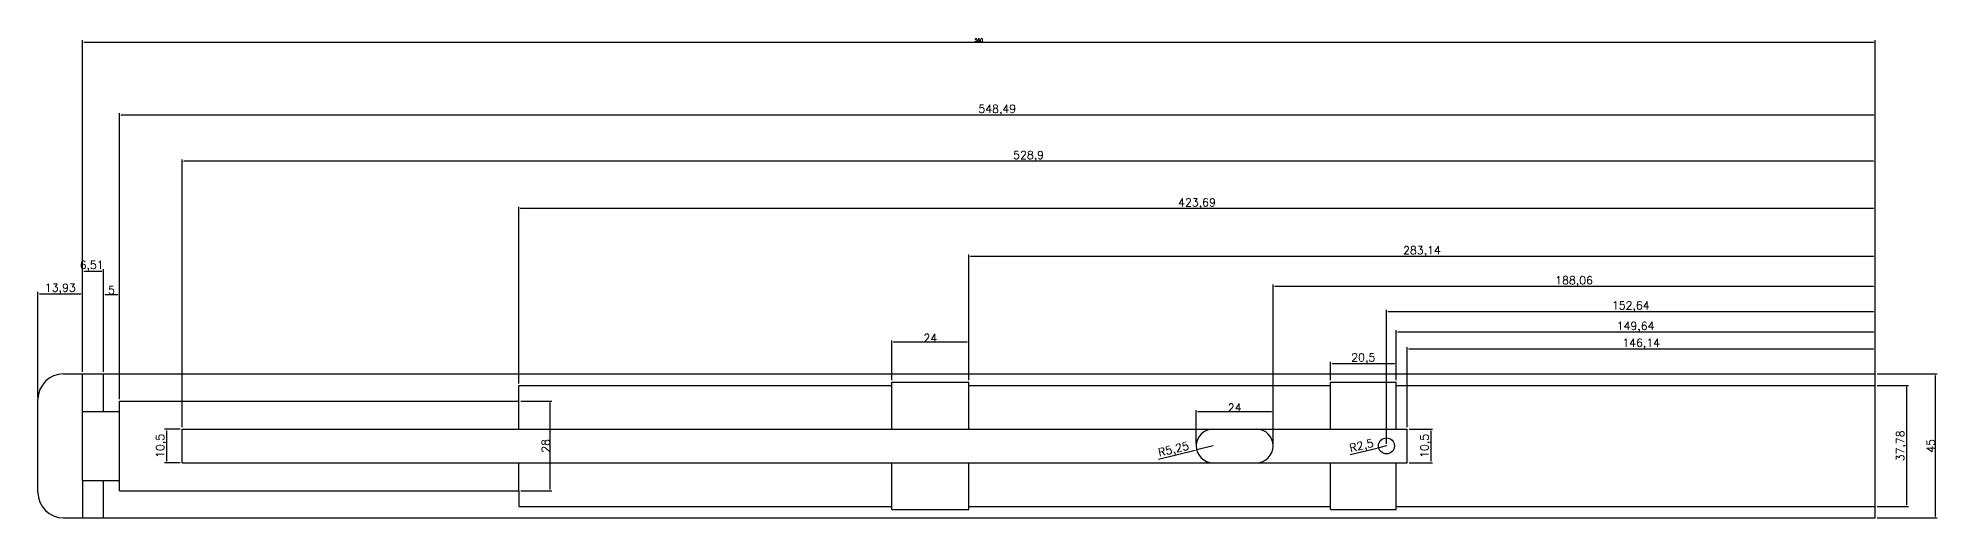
# Model space of a CAD drawing. Header units: millimetres. Extents: x 6817 to 10425, y -2870 to -164.
# Drawn here: x 7608 to 8201, y -2387 to -2237 of the extents above; entities that cross this region are included whole.
import ezdxf

# ---------------------------------------------------------------- set-up
doc = ezdxf.new("R2010")
doc.units = ezdxf.units.MM
doc.layers.add('图层2', color=108, linetype='Continuous')
doc.styles.get("Standard").update_dxf_attribs({"font": 'txt', "bigfont": 'gbcbig.shx'})
doc.dimstyles.new('ISO-25', dxfattribs={"dimtxt": 1, "dimasz": 0.5, "dimexe": 0.6, "dimexo": 0.625, "dimgap": 0.1, "dimtad": 1, "dimtxsty": 'Standard', "dimcen": 2.5, "dimadec": 0, "dimazin": 0, "dimtfac": 1, "dimtmove": 0, "dimatfit": 3, "dimfxl": 1, "dimarcsym": 0})

# ---------------------------------------------------------------- blocks, each defined once
blk = doc.blocks.new('*D1512')
at = {"layer": 'Defpoints', "color": 0, "linetype": 'ByBlock', "transparency": 16777216}
for p in [(7621.44, -2316.58), (7621.44, -2341.52), (7607.51, -2349.52)]:
    blk.add_point(p, dxfattribs=at)
at = {"layer": '图层2', "color": 0, "linetype": 'ByBlock', "lineweight": -2, "transparency": 16777216}
for p, q in [((7607.51, -2348.89), (7607.51, -2315.98)), ((7608.01, -2316.58), (7620.94, -2316.58)), ((7621.44, -2340.89), (7621.44, -2315.98))]:
    blk.add_line(p, q, dxfattribs=at)
at = {"layer": '图层2', "color": 0, "linetype": 'ByBlock', "transparency": 16777216}
for points in [[(7608.01, -2316.5), (7608.01, -2316.66), (7607.51, -2316.58)], [(7620.94, -2316.5), (7620.94, -2316.66), (7621.44, -2316.58)]]:
    blk.add_solid(points, dxfattribs=at)
at = {"layer": '图层2', "color": 0, "linetype": 'ByBlock', "transparency": 16777216, "insert": (7614.48, -2315.02), "char_height": 2.5, "attachment_point": 5}
blk.add_mtext('13,93', dxfattribs=at)
blk = doc.blocks.new('*D1513')
at = {"layer": 'Defpoints', "color": 0, "linetype": 'ByBlock', "transparency": 16777216}
for p in [(7627.95, -2309.49), (7621.44, -2340.89), (7627.95, -2340.89)]:
    blk.add_point(p, dxfattribs=at)
at = {"layer": '图层2', "color": 0, "linetype": 'ByBlock', "lineweight": -2, "transparency": 16777216}
for p, q in [((7621.44, -2340.27), (7621.44, -2308.89)), ((7621.94, -2309.49), (7627.45, -2309.49)), ((7627.95, -2340.27), (7627.95, -2308.89))]:
    blk.add_line(p, q, dxfattribs=at)
at = {"layer": '图层2', "color": 0, "linetype": 'ByBlock', "transparency": 16777216}
for points in [[(7621.94, -2309.4), (7621.94, -2309.57), (7621.44, -2309.49)], [(7627.45, -2309.4), (7627.45, -2309.57), (7627.95, -2309.49)]]:
    blk.add_solid(points, dxfattribs=at)
at = {"layer": '图层2', "color": 0, "linetype": 'ByBlock', "transparency": 16777216, "insert": (7624.28, -2307.93), "char_height": 2.5, "attachment_point": 5}
blk.add_mtext('6,51', dxfattribs=at)
blk = doc.blocks.new('*D1514')
at = {"layer": 'Defpoints', "color": 0, "linetype": 'ByBlock', "transparency": 16777216}
for p in [(7632.95, -2316.75), (7627.95, -2341.52), (7632.95, -2350.02)]:
    blk.add_point(p, dxfattribs=at)
at = {"layer": '图层2', "color": 0, "linetype": 'ByBlock', "lineweight": -2, "transparency": 16777216}
for p, q in [((7627.95, -2340.89), (7627.95, -2316.15)), ((7628.45, -2316.75), (7632.45, -2316.75)), ((7632.95, -2349.39), (7632.95, -2316.15))]:
    blk.add_line(p, q, dxfattribs=at)
at = {"layer": '图层2', "color": 0, "linetype": 'ByBlock', "transparency": 16777216}
for points in [[(7628.45, -2316.66), (7628.45, -2316.83), (7627.95, -2316.75)], [(7632.45, -2316.66), (7632.45, -2316.83), (7632.95, -2316.75)]]:
    blk.add_solid(points, dxfattribs=at)
at = {"layer": '图层2', "color": 0, "linetype": 'ByBlock', "transparency": 16777216, "insert": (7630.45, -2315.4), "char_height": 2.5, "attachment_point": 5}
blk.add_mtext('5', dxfattribs=at)
blk = doc.blocks.new('*D1515')
at = {"layer": 'Defpoints', "color": 0, "linetype": 'ByBlock', "transparency": 16777216}
for p in [(8035.3, -2333.78), (8181.44, -2341.52), (8035.3, -2358.77)]:
    blk.add_point(p, dxfattribs=at)
at = {"layer": '图层2', "color": 0, "linetype": 'ByBlock', "lineweight": -2, "transparency": 16777216}
for p, q in [((8035.3, -2358.14), (8035.3, -2333.18)), ((8180.94, -2333.78), (8035.8, -2333.78)), ((8181.44, -2340.89), (8181.44, -2333.18))]:
    blk.add_line(p, q, dxfattribs=at)
at = {"layer": '图层2', "color": 0, "linetype": 'ByBlock', "transparency": 16777216}
for points in [[(8035.8, -2333.69), (8035.8, -2333.86), (8035.3, -2333.78)], [(8180.94, -2333.69), (8180.94, -2333.86), (8181.44, -2333.78)]]:
    blk.add_solid(points, dxfattribs=at)
at = {"layer": '图层2', "color": 0, "linetype": 'ByBlock', "transparency": 16777216, "insert": (8108.37, -2332.22), "char_height": 2.5, "attachment_point": 5}
blk.add_mtext('146,14', dxfattribs=at)
blk = doc.blocks.new('*D1516')
at = {"layer": 'Defpoints', "color": 0, "linetype": 'ByBlock', "transparency": 16777216}
for p in [(8031.8, -2328.51), (8181.44, -2340.89), (8031.8, -2344.13)]:
    blk.add_point(p, dxfattribs=at)
at = {"layer": '图层2', "color": 0, "linetype": 'ByBlock', "lineweight": -2, "transparency": 16777216}
for p, q in [((8031.8, -2343.5), (8031.8, -2327.91)), ((8180.94, -2328.51), (8032.3, -2328.51)), ((8181.44, -2340.27), (8181.44, -2327.91))]:
    blk.add_line(p, q, dxfattribs=at)
at = {"layer": '图层2', "color": 0, "linetype": 'ByBlock', "transparency": 16777216}
for points in [[(8032.3, -2328.43), (8032.3, -2328.59), (8031.8, -2328.51)], [(8180.94, -2328.43), (8180.94, -2328.59), (8181.44, -2328.51)]]:
    blk.add_solid(points, dxfattribs=at)
at = {"layer": '图层2', "color": 0, "linetype": 'ByBlock', "transparency": 16777216, "insert": (8106.62, -2326.95), "char_height": 2.5, "attachment_point": 5}
blk.add_mtext('149,64', dxfattribs=at)
blk = doc.blocks.new('*D1517')
at = {"layer": 'Defpoints', "color": 0, "linetype": 'ByBlock', "transparency": 16777216}
for p in [(8028.8, -2322.12), (8181.44, -2341.52), (8028.8, -2364.02)]:
    blk.add_point(p, dxfattribs=at)
at = {"layer": '图层2', "color": 0, "linetype": 'ByBlock', "lineweight": -2, "transparency": 16777216}
for p, q in [((8028.8, -2363.39), (8028.8, -2321.52)), ((8180.94, -2322.12), (8029.3, -2322.12)), ((8181.44, -2340.89), (8181.44, -2321.52))]:
    blk.add_line(p, q, dxfattribs=at)
at = {"layer": '图层2', "color": 0, "linetype": 'ByBlock', "transparency": 16777216}
for points in [[(8029.3, -2322.04), (8029.3, -2322.2), (8028.8, -2322.12)], [(8180.94, -2322.04), (8180.94, -2322.2), (8181.44, -2322.12)]]:
    blk.add_solid(points, dxfattribs=at)
at = {"layer": '图层2', "color": 0, "linetype": 'ByBlock', "transparency": 16777216, "insert": (8105.12, -2320.56), "char_height": 2.5, "attachment_point": 5}
blk.add_mtext('152,64', dxfattribs=at)
blk = doc.blocks.new('*D1518')
at = {"layer": 'Defpoints', "color": 0, "linetype": 'ByBlock', "transparency": 16777216}
for p in [(7993.38, -2314.26), (8181.44, -2341.52), (7993.38, -2364.02)]:
    blk.add_point(p, dxfattribs=at)
at = {"layer": '图层2', "color": 0, "linetype": 'ByBlock', "lineweight": -2, "transparency": 16777216}
for p, q in [((7993.38, -2363.39), (7993.38, -2313.66)), ((8181.44, -2340.89), (8181.44, -2313.66)), ((8180.94, -2314.26), (7993.88, -2314.26))]:
    blk.add_line(p, q, dxfattribs=at)
at = {"layer": '图层2', "color": 0, "linetype": 'ByBlock', "transparency": 16777216}
for points in [[(7993.88, -2314.18), (7993.88, -2314.35), (7993.38, -2314.26)], [(8180.94, -2314.18), (8180.94, -2314.35), (8181.44, -2314.26)]]:
    blk.add_solid(points, dxfattribs=at)
at = {"layer": '图层2', "color": 0, "linetype": 'ByBlock', "transparency": 16777216, "insert": (8087.41, -2312.71), "char_height": 2.5, "attachment_point": 5}
blk.add_mtext('188,06', dxfattribs=at)
blk = doc.blocks.new('*D1519')
at = {"layer": 'Defpoints', "color": 0, "linetype": 'ByBlock', "transparency": 16777216}
for p in [(7969.38, -2353.43), (7969.38, -2364.02), (7993.38, -2363.39)]:
    blk.add_point(p, dxfattribs=at)
at = {"layer": '图层2', "color": 0, "linetype": 'ByBlock', "lineweight": -2, "transparency": 16777216}
for p, q in [((7969.38, -2363.39), (7969.38, -2352.83)), ((7992.88, -2353.43), (7969.88, -2353.43)), ((7993.38, -2362.77), (7993.38, -2352.83))]:
    blk.add_line(p, q, dxfattribs=at)
at = {"layer": '图层2', "color": 0, "linetype": 'ByBlock', "transparency": 16777216}
for points in [[(7969.88, -2353.34), (7969.88, -2353.51), (7969.38, -2353.43)], [(7992.88, -2353.34), (7992.88, -2353.51), (7993.38, -2353.43)]]:
    blk.add_solid(points, dxfattribs=at)
at = {"layer": '图层2', "color": 0, "linetype": 'ByBlock', "transparency": 16777216, "insert": (7981.38, -2352.08), "char_height": 2.5, "attachment_point": 5}
blk.add_mtext('24', dxfattribs=at)
blk = doc.blocks.new('*D1520')
at = {"layer": 'Defpoints', "color": 0, "linetype": 'ByBlock', "transparency": 16777216}
for p in [(7898.3, -2304.9), (7898.3, -2344.13), (8181.44, -2345.13)]:
    blk.add_point(p, dxfattribs=at)
at = {"layer": '图层2', "color": 0, "linetype": 'ByBlock', "lineweight": -2, "transparency": 16777216}
for p, q in [((7898.3, -2343.5), (7898.3, -2304.3)), ((8180.94, -2304.9), (7898.8, -2304.9)), ((8181.44, -2344.5), (8181.44, -2304.3))]:
    blk.add_line(p, q, dxfattribs=at)
at = {"layer": '图层2', "color": 0, "linetype": 'ByBlock', "transparency": 16777216}
for points in [[(7898.8, -2304.82), (7898.8, -2304.99), (7898.3, -2304.9)], [(8180.94, -2304.82), (8180.94, -2304.99), (8181.44, -2304.9)]]:
    blk.add_solid(points, dxfattribs=at)
at = {"layer": '图层2', "color": 0, "linetype": 'ByBlock', "transparency": 16777216, "insert": (8039.87, -2303.35), "char_height": 2.5, "attachment_point": 5}
blk.add_mtext('283,14', dxfattribs=at)
blk = doc.blocks.new('*D1521')
at = {"layer": 'Defpoints', "color": 0, "linetype": 'ByBlock', "transparency": 16777216}
for p in [(7757.75, -2289.96), (8181.44, -2340.27), (7757.75, -2345.13)]:
    blk.add_point(p, dxfattribs=at)
at = {"layer": '图层2', "color": 0, "linetype": 'ByBlock', "lineweight": -2, "transparency": 16777216}
for p, q in [((7757.75, -2344.5), (7757.75, -2289.36)), ((8180.94, -2289.96), (7758.25, -2289.96)), ((8181.44, -2339.64), (8181.44, -2289.36))]:
    blk.add_line(p, q, dxfattribs=at)
at = {"layer": '图层2', "color": 0, "linetype": 'ByBlock', "transparency": 16777216}
for points in [[(7758.25, -2289.88), (7758.25, -2290.04), (7757.75, -2289.96)], [(8180.94, -2289.88), (8180.94, -2290.04), (8181.44, -2289.96)]]:
    blk.add_solid(points, dxfattribs=at)
at = {"layer": '图层2', "color": 0, "linetype": 'ByBlock', "transparency": 16777216, "insert": (7969.6, -2288.4), "char_height": 2.5, "attachment_point": 5}
blk.add_mtext('423,69', dxfattribs=at)
blk = doc.blocks.new('*D1522')
at = {"layer": 'Defpoints', "color": 0, "linetype": 'ByBlock', "transparency": 16777216}
for p in [(7652.54, -2275.17), (8181.44, -2340.89), (7652.54, -2358.77)]:
    blk.add_point(p, dxfattribs=at)
at = {"layer": '图层2', "color": 0, "linetype": 'ByBlock', "lineweight": -2, "transparency": 16777216}
for p, q in [((7652.54, -2358.14), (7652.54, -2274.57)), ((8180.94, -2275.17), (7653.04, -2275.17)), ((8181.44, -2340.27), (8181.44, -2274.57))]:
    blk.add_line(p, q, dxfattribs=at)
at = {"layer": '图层2', "color": 0, "linetype": 'ByBlock', "transparency": 16777216}
for points in [[(7653.04, -2275.08), (7653.04, -2275.25), (7652.54, -2275.17)], [(8180.94, -2275.08), (8180.94, -2275.25), (8181.44, -2275.17)]]:
    blk.add_solid(points, dxfattribs=at)
at = {"layer": '图层2', "color": 0, "linetype": 'ByBlock', "transparency": 16777216, "insert": (7916.99, -2273.61), "char_height": 2.5, "attachment_point": 5}
blk.add_mtext('528,9', dxfattribs=at)
blk = doc.blocks.new('*D1523')
at = {"layer": 'Defpoints', "color": 0, "linetype": 'ByBlock', "transparency": 16777216}
for p in [(7632.95, -2260.74), (8181.44, -2314.35), (7632.95, -2350.02)]:
    blk.add_point(p, dxfattribs=at)
at = {"layer": '图层2', "color": 0, "linetype": 'ByBlock', "lineweight": -2, "transparency": 16777216}
for p, q in [((7632.95, -2349.39), (7632.95, -2260.14)), ((8181.44, -2313.72), (8181.44, -2260.14)), ((8180.94, -2260.74), (7633.45, -2260.74))]:
    blk.add_line(p, q, dxfattribs=at)
at = {"layer": '图层2', "color": 0, "linetype": 'ByBlock', "transparency": 16777216}
for points in [[(7633.45, -2260.66), (7633.45, -2260.83), (7632.95, -2260.74)], [(8180.94, -2260.66), (8180.94, -2260.83), (8181.44, -2260.74)]]:
    blk.add_solid(points, dxfattribs=at)
at = {"layer": '图层2', "color": 0, "linetype": 'ByBlock', "transparency": 16777216, "insert": (7907.2, -2259.19), "char_height": 2.5, "attachment_point": 5}
blk.add_mtext('548,49', dxfattribs=at)
blk = doc.blocks.new('*D1524')
at = {"layer": 'Defpoints', "color": 0, "linetype": 'ByBlock', "transparency": 16777216}
for p in [(7874.3, -2331.69), (7874.3, -2344.13), (7898.3, -2344.13)]:
    blk.add_point(p, dxfattribs=at)
at = {"layer": '图层2', "color": 0, "linetype": 'ByBlock', "lineweight": -2, "transparency": 16777216}
for p, q in [((7874.3, -2343.5), (7874.3, -2331.09)), ((7898.3, -2343.5), (7898.3, -2331.09)), ((7897.8, -2331.69), (7874.8, -2331.69))]:
    blk.add_line(p, q, dxfattribs=at)
at = {"layer": '图层2', "color": 0, "linetype": 'ByBlock', "transparency": 16777216}
for points in [[(7874.8, -2331.61), (7874.8, -2331.78), (7874.3, -2331.69)], [(7897.8, -2331.61), (7897.8, -2331.78), (7898.3, -2331.69)]]:
    blk.add_solid(points, dxfattribs=at)
at = {"layer": '图层2', "color": 0, "linetype": 'ByBlock', "transparency": 16777216, "insert": (7886.3, -2330.34), "char_height": 2.5, "attachment_point": 5}
blk.add_mtext('24', dxfattribs=at)
blk = doc.blocks.new('*D1525')
at = {"layer": 'Defpoints', "color": 0, "linetype": 'ByBlock', "transparency": 16777216}
for p in [(8011.3, -2338.36), (8011.3, -2344.13), (8031.8, -2344.13)]:
    blk.add_point(p, dxfattribs=at)
at = {"layer": '图层2', "color": 0, "linetype": 'ByBlock', "lineweight": -2, "transparency": 16777216}
for p, q in [((8011.3, -2343.5), (8011.3, -2337.76)), ((8031.3, -2338.36), (8011.8, -2338.36)), ((8031.8, -2343.5), (8031.8, -2337.76))]:
    blk.add_line(p, q, dxfattribs=at)
at = {"layer": '图层2', "color": 0, "linetype": 'ByBlock', "transparency": 16777216}
for points in [[(8011.8, -2338.27), (8011.8, -2338.44), (8011.3, -2338.36)], [(8031.3, -2338.27), (8031.3, -2338.44), (8031.8, -2338.36)]]:
    blk.add_solid(points, dxfattribs=at)
at = {"layer": '图层2', "color": 0, "linetype": 'ByBlock', "transparency": 16777216, "insert": (8021.55, -2336.8), "char_height": 2.5, "attachment_point": 5}
blk.add_mtext('20,5', dxfattribs=at)
blk = doc.blocks.new('*D1526')
at = {"layer": 'Defpoints', "color": 0, "linetype": 'ByBlock', "transparency": 16777216}
for p in [(7652.54, -2358.77), (7647.63, -2369.27), (7652.54, -2369.27)]:
    blk.add_point(p, dxfattribs=at)
at = {"layer": '图层2', "color": 0, "linetype": 'ByBlock', "lineweight": -2, "transparency": 16777216}
for p, q in [((7651.92, -2358.77), (7647.03, -2358.77)), ((7647.63, -2359.27), (7647.63, -2368.77)), ((7651.92, -2369.27), (7647.03, -2369.27))]:
    blk.add_line(p, q, dxfattribs=at)
at = {"layer": '图层2', "color": 0, "linetype": 'ByBlock', "transparency": 16777216}
for points in [[(7647.55, -2359.27), (7647.71, -2359.27), (7647.63, -2358.77)], [(7647.55, -2368.77), (7647.71, -2368.77), (7647.63, -2369.27)]]:
    blk.add_solid(points, dxfattribs=at)
at = {"layer": '图层2', "color": 0, "linetype": 'ByBlock', "transparency": 16777216, "insert": (7646.07, -2364.02), "char_height": 2.5, "attachment_point": 5, "rotation": 90}
blk.add_mtext('10,5', dxfattribs=at)
blk = doc.blocks.new('*D1527')
at = {"layer": 'Defpoints', "color": 0, "linetype": 'ByBlock', "transparency": 16777216}
for p in [(7757.75, -2350.02), (7757.75, -2378.02), (7767.47, -2378.02)]:
    blk.add_point(p, dxfattribs=at)
at = {"layer": '图层2', "color": 0, "linetype": 'ByBlock', "lineweight": -2, "transparency": 16777216}
for p, q in [((7758.38, -2350.02), (7768.07, -2350.02)), ((7767.47, -2350.52), (7767.47, -2377.52)), ((7758.38, -2378.02), (7768.07, -2378.02))]:
    blk.add_line(p, q, dxfattribs=at)
at = {"layer": '图层2', "color": 0, "linetype": 'ByBlock', "transparency": 16777216}
for points in [[(7767.38, -2350.52), (7767.55, -2350.52), (7767.47, -2350.02)], [(7767.38, -2377.52), (7767.55, -2377.52), (7767.47, -2378.02)]]:
    blk.add_solid(points, dxfattribs=at)
at = {"layer": '图层2', "color": 0, "linetype": 'ByBlock', "transparency": 16777216, "insert": (7766.12, -2364.02), "char_height": 2.5, "attachment_point": 5, "rotation": 90}
blk.add_mtext('28', dxfattribs=at)
blk = doc.blocks.new('*D1528')
at = {"layer": 'Defpoints', "color": 0, "linetype": 'ByBlock', "transparency": 16777216}
for p in [(8181.44, -2345.13), (8181.44, -2382.91), (8191.25, -2382.91)]:
    blk.add_point(p, dxfattribs=at)
at = {"layer": '图层2', "color": 0, "linetype": 'ByBlock', "lineweight": -2, "transparency": 16777216}
for p, q in [((8182.07, -2345.13), (8191.85, -2345.13)), ((8191.25, -2345.63), (8191.25, -2382.41)), ((8182.07, -2382.91), (8191.85, -2382.91))]:
    blk.add_line(p, q, dxfattribs=at)
at = {"layer": '图层2', "color": 0, "linetype": 'ByBlock', "transparency": 16777216}
for points in [[(8191.17, -2345.63), (8191.34, -2345.63), (8191.25, -2345.13)], [(8191.17, -2382.41), (8191.34, -2382.41), (8191.25, -2382.91)]]:
    blk.add_solid(points, dxfattribs=at)
at = {"layer": '图层2', "color": 0, "linetype": 'ByBlock', "transparency": 16777216, "insert": (8189.69, -2364.02), "char_height": 2.5, "attachment_point": 5, "rotation": 90}
blk.add_mtext('37,78', dxfattribs=at)
blk = doc.blocks.new('*D1529')
at = {"layer": 'Defpoints', "color": 0, "linetype": 'ByBlock', "transparency": 16777216}
for p in [(8181.44, -2341.52), (8181.44, -2386.52), (8200.2, -2386.52)]:
    blk.add_point(p, dxfattribs=at)
at = {"layer": '图层2', "color": 0, "linetype": 'ByBlock', "lineweight": -2, "transparency": 16777216}
for p, q in [((8182.07, -2341.52), (8200.8, -2341.52)), ((8200.2, -2342.02), (8200.2, -2386.02)), ((8182.07, -2386.52), (8200.8, -2386.52))]:
    blk.add_line(p, q, dxfattribs=at)
at = {"layer": '图层2', "color": 0, "linetype": 'ByBlock', "transparency": 16777216}
for points in [[(8200.12, -2342.02), (8200.28, -2342.02), (8200.2, -2341.52)], [(8200.12, -2386.02), (8200.28, -2386.02), (8200.2, -2386.52)]]:
    blk.add_solid(points, dxfattribs=at)
at = {"layer": '图层2', "color": 0, "linetype": 'ByBlock', "transparency": 16777216, "insert": (8198.85, -2364.02), "char_height": 2.5, "attachment_point": 5, "rotation": 90}
blk.add_mtext('45', dxfattribs=at)
blk = doc.blocks.new('*D1530')
at = {"layer": 'Defpoints', "color": 0, "linetype": 'ByBlock', "transparency": 16777216}
for p in [(8035.3, -2358.77), (8035.3, -2369.27), (8042.62, -2369.27)]:
    blk.add_point(p, dxfattribs=at)
at = {"layer": '图层2', "color": 0, "linetype": 'ByBlock', "lineweight": -2, "transparency": 16777216}
for p, q in [((8035.93, -2358.77), (8043.22, -2358.77)), ((8042.62, -2359.27), (8042.62, -2368.77)), ((8035.93, -2369.27), (8043.22, -2369.27))]:
    blk.add_line(p, q, dxfattribs=at)
at = {"layer": '图层2', "color": 0, "linetype": 'ByBlock', "transparency": 16777216}
for points in [[(8042.54, -2359.27), (8042.71, -2359.27), (8042.62, -2358.77)], [(8042.54, -2368.77), (8042.71, -2368.77), (8042.62, -2369.27)]]:
    blk.add_solid(points, dxfattribs=at)
at = {"layer": '图层2', "color": 0, "linetype": 'ByBlock', "transparency": 16777216, "insert": (8041.06, -2364.02), "char_height": 2.5, "attachment_point": 5, "rotation": 90}
blk.add_mtext('10,5', dxfattribs=at)
blk = doc.blocks.new('*D1531')
at = {"layer": 'Defpoints', "color": 0, "linetype": 'ByBlock', "transparency": 16777216}
for p in [(7969.53, -2365.25), (7974.63, -2364.02)]:
    blk.add_point(p, dxfattribs=at)
at = {"layer": '图层2', "color": 0, "linetype": 'ByBlock', "lineweight": -2, "transparency": 16777216}
for p, q in [((7957.56, -2368.14), (7969.04, -2365.37)), ((7974.63, -2364.02), (7969.53, -2365.25))]:
    blk.add_line(p, q, dxfattribs=at)
at = {"layer": '图层2', "color": 0, "linetype": 'ByBlock', "transparency": 16777216}
blk.add_solid([(7969.03, -2365.29), (7969.06, -2365.45), (7969.53, -2365.25)], dxfattribs=at)
at = {"layer": '图层2', "color": 0, "linetype": 'ByBlock', "transparency": 16777216, "insert": (7962.36, -2365.38), "char_height": 2.5, "attachment_point": 5, "rotation": 13.56547}
blk.add_mtext('R5,25', dxfattribs=at)
blk = doc.blocks.new('*D1532')
at = {"layer": 'Defpoints', "color": 0, "linetype": 'ByBlock', "transparency": 16777216}
for p in [(8026.37, -2364.59), (8028.8, -2364.02)]:
    blk.add_point(p, dxfattribs=at)
at = {"layer": '图层2', "color": 0, "linetype": 'ByBlock', "lineweight": -2, "transparency": 16777216}
for p, q in [((8017.5, -2366.69), (8025.88, -2364.71)), ((8028.8, -2364.02), (8026.37, -2364.59))]:
    blk.add_line(p, q, dxfattribs=at)
at = {"layer": '图层2', "color": 0, "linetype": 'ByBlock', "transparency": 16777216}
blk.add_solid([(8025.86, -2364.63), (8025.9, -2364.79), (8026.37, -2364.59)], dxfattribs=at)
at = {"layer": '图层2', "color": 0, "linetype": 'ByBlock', "transparency": 16777216, "insert": (8021.09, -2364.24), "char_height": 2.5, "attachment_point": 5, "rotation": 13.29297}
blk.add_mtext('R2,5', dxfattribs=at)
blk = doc.blocks.new('*D2186')
at = {"layer": 'Defpoints', "color": 0, "linetype": 'ByBlock'}
for p in [(8181.44, -2237.96), (7621.44, -2340.27), (8181.44, -2340.27)]:
    blk.add_point(p, dxfattribs=at)
at = {"layer": '图层2', "color": 0, "linetype": 'ByBlock', "lineweight": -2}
for p, q in [((7621.44, -2339.64), (7621.44, -2237.36)), ((7621.94, -2237.96), (8180.94, -2237.96)), ((8181.44, -2339.64), (8181.44, -2237.36))]:
    blk.add_line(p, q, dxfattribs=at)
at = {"layer": '图层2', "color": 0, "linetype": 'ByBlock'}
for points in [[(7621.94, -2237.87), (7621.94, -2238.04), (7621.44, -2237.96)], [(8180.94, -2237.87), (8180.94, -2238.04), (8181.44, -2237.96)]]:
    blk.add_solid(points, dxfattribs=at)
at = {"layer": '图层2', "color": 0, "linetype": 'ByBlock', "insert": (7901.44, -2237.36), "char_height": 1, "attachment_point": 5}
blk.add_mtext('560', dxfattribs=at)

msp = doc.modelspace()

# ---------------------------------------------------------------- linework, layer by layer
at = {"layer": '图层2', "color": 40, "linetype": 'ByBlock'}
for p, q in [((7615.509, -2341.52), (8181.442, -2341.52)), ((7621.442, -2353.27), (7621.442, -2341.52)), ((7627.951, -2353.27), (7627.951, -2341.52)), ((8181.442, -2386.52), (8181.442, -2341.52)), ((7621.442, -2374.77), (7621.442, -2353.27)), ((7621.442, -2374.77), (7621.442, -2386.52)), ((7627.951, -2386.52), (7627.951, -2374.77)), ((7615.509, -2386.52), (8181.442, -2386.52))]:
    msp.add_line(p, q, dxfattribs=at)
at = {"layer": '图层2', "color": 2, "linetype": 'ByBlock'}
for p, q in [((7757.75, -2345.13), (7874.303, -2345.13)), ((7757.75, -2350.02), (7757.75, -2345.13)), ((7874.303, -2344.13), (7898.303, -2344.13)), ((7874.303, -2358.77), (7874.303, -2344.13)), ((7898.303, -2358.77), (7898.303, -2344.13)), ((7898.303, -2345.13), (8011.303, -2345.13)), ((8011.303, -2344.13), (8031.803, -2344.13)), ((8011.303, -2358.77), (8011.303, -2344.13)), ((8031.803, -2358.77), (8031.803, -2344.13)), ((8031.803, -2345.13), (8181.442, -2345.13)), ((7621.442, -2353.27), (7632.951, -2353.27)), ((7632.951, -2378.02), (7632.951, -2350.02)), ((7632.951, -2350.02), (7757.75, -2350.02)), ((7757.75, -2358.77), (7757.75, -2350.02)), ((7652.543, -2369.27), (7652.543, -2358.77)), ((7652.543, -2358.77), (8035.303, -2358.77)), ((8035.303, -2369.27), (8035.303, -2358.77)), ((7652.543, -2369.27), (8035.303, -2369.27)), ((7757.75, -2378.02), (7757.75, -2369.27)), ((7874.303, -2383.91), (7874.303, -2369.27)), ((7898.303, -2383.91), (7898.303, -2369.27)), ((8011.303, -2383.91), (8011.303, -2369.27)), ((8031.803, -2383.91), (8031.803, -2369.27)), ((7621.442, -2374.77), (7632.951, -2374.77)), ((7632.951, -2378.02), (7757.75, -2378.02)), ((7757.75, -2378.02), (7757.75, -2382.91)), ((7757.75, -2382.91), (7874.303, -2382.91)), ((7874.303, -2383.91), (7898.303, -2383.91)), ((7898.303, -2382.91), (8011.303, -2382.91)), ((8011.303, -2383.91), (8031.803, -2383.91)), ((8031.803, -2382.91), (8181.442, -2382.91))]:
    msp.add_line(p, q, dxfattribs=at)
at = {"layer": '图层2', "color": 4, "linetype": 'ByBlock'}
msp.add_line((7607.509, -2378.52), (7607.509, -2349.52), dxfattribs=at)
at = {"layer": '图层2', "color": 2, "linetype": 'ByBlock'}
msp.add_circle((8028.803, -2364.02), 2.5, dxfattribs=at)
at = {"layer": '图层2', "color": 4, "linetype": 'ByBlock'}
for centre, start, end in [((7615.509, -2349.52), 90, 180), ((7615.509, -2378.52), 180, 270)]:
    msp.add_arc(centre, 8, start, end, dxfattribs=at)
at = {"layer": '图层2', "color": 2, "linetype": 'ByBlock'}
for centre, start, end in [((7974.634, -2364.02), 90, 270), ((7988.134, -2364.02), 270, 90)]:
    msp.add_arc(centre, 5.25, start, end, dxfattribs=at)

# ---------------------------------------------------------------- dimensions: what is measured, and where the dimension line sits
dim = msp.add_linear_dim(base=(8181.442, -2237.958), p1=(7621.442, -2340.27), p2=(8181.442, -2340.27), dimstyle='ISO-25', dxfattribs=at)
dim.commit()
dim.dimension.update_dxf_attribs({"geometry": '*D2186', "text_midpoint": (7901.442, -2237.358)})
at = {"layer": '图层2', "color": 3, "linetype": 'ByBlock'}
for base, p1, p2, picture, middle in [((7632.951, -2260.743), (8181.442, -2314.348), (7632.951, -2350.02), '*D1523', (7907.196, -2259.185)), ((7652.543, -2275.166), (8181.442, -2340.895), (7652.543, -2358.77), '*D1522', (7916.992, -2273.607)), ((7757.75, -2289.962), (8181.442, -2340.27), (7757.75, -2345.13), '*D1521', (7969.596, -2288.403)), ((7898.303, -2304.904), (8181.442, -2345.13), (7898.303, -2344.13), '*D1520', (8039.872, -2303.346)), ((7621.442, -2316.578), (7607.509, -2349.52), (7621.442, -2341.52), '*D1512', (7614.475, -2315.02)), ((7632.951, -2316.745), (7627.951, -2341.52), (7632.951, -2350.02), '*D1514', (7630.451, -2315.395)), ((7993.384, -2314.265), (8181.442, -2341.52), (7993.384, -2364.02), '*D1518', (8087.413, -2312.706)), ((8028.803, -2322.119), (8181.442, -2341.52), (8028.803, -2364.02), '*D1517', (8105.122, -2320.561)), ((8031.803, -2328.509), (8181.442, -2340.895), (8031.803, -2344.13), '*D1516', (8106.622, -2326.951)), ((7874.303, -2331.693), (7898.303, -2344.13), (7874.303, -2344.13), '*D1524', (7886.303, -2330.343)), ((8035.303, -2333.775), (8181.442, -2341.52), (8035.303, -2358.77), '*D1515', (8108.372, -2332.217)), ((8011.303, -2338.356), (8031.803, -2344.13), (8011.303, -2344.13), '*D1525', (8021.553, -2336.798)), ((7969.384, -2353.427), (7993.384, -2363.395), (7969.384, -2364.02), '*D1519', (7981.384, -2352.077))]:
    dim = msp.add_linear_dim(base=base, p1=p1, p2=p2, dimstyle='ISO-25', override={"dimtxt": 2.5}, dxfattribs=at)
    dim.commit()
    dim.dimension.update_dxf_attribs({"geometry": picture, "text_midpoint": middle})
dim = msp.add_linear_dim(base=(7627.951, -2309.485), p1=(7621.442, -2340.895), p2=(7627.951, -2340.895), dimstyle='ISO-25', override={"dimtxt": 2.5}, dxfattribs=at)
dim.commit()
dim.dimension.update_dxf_attribs({"geometry": '*D1513', "text_midpoint": (7624.281, -2309.485), "dimtype": 160})
for base, p1, p2, picture, middle in [((8200.2, -2386.52), (8181.442, -2341.52), (8181.442, -2386.52), '*D1529', (8198.85, -2364.02)), ((8191.253, -2382.91), (8181.442, -2345.13), (8181.442, -2382.91), '*D1528', (8189.694, -2364.02)), ((7767.466, -2378.02), (7757.75, -2350.02), (7757.75, -2378.02), '*D1527', (7766.116, -2364.02)), ((7647.629, -2369.27), (7652.543, -2358.77), (7652.543, -2369.27), '*D1526', (7646.071, -2364.02)), ((8042.623, -2369.27), (8035.303, -2358.77), (8035.303, -2369.27), '*D1530', (8041.065, -2364.02))]:
    dim = msp.add_linear_dim(base=base, p1=p1, p2=p2, angle=90, dimstyle='ISO-25', override={"dimtxt": 2.5}, dxfattribs=at)
    dim.commit()
    dim.dimension.update_dxf_attribs({"geometry": picture, "text_midpoint": middle})
dim = msp.add_radius_dim(center=(7974.634, -2364.02), mpoint=(7969.531, -2365.251), dimstyle='ISO-25', override={"dimtxt": 2.5}, dxfattribs=at)
dim.commit()
dim.dimension.update_dxf_attribs({"geometry": '*D1531', "text_midpoint": (7962.721, -2366.894), "dimtype": 164})
dim = msp.add_radius_dim(center=(8028.803, -2364.02), mpoint=(8026.37, -2364.595), dimstyle='ISO-25', override={"dimtxt": 2.5}, dxfattribs=at)
dim.commit()
dim.dimension.update_dxf_attribs({"geometry": '*D1532', "text_midpoint": (8021.448, -2365.758)})

doc.saveas('drawing.dxf')
